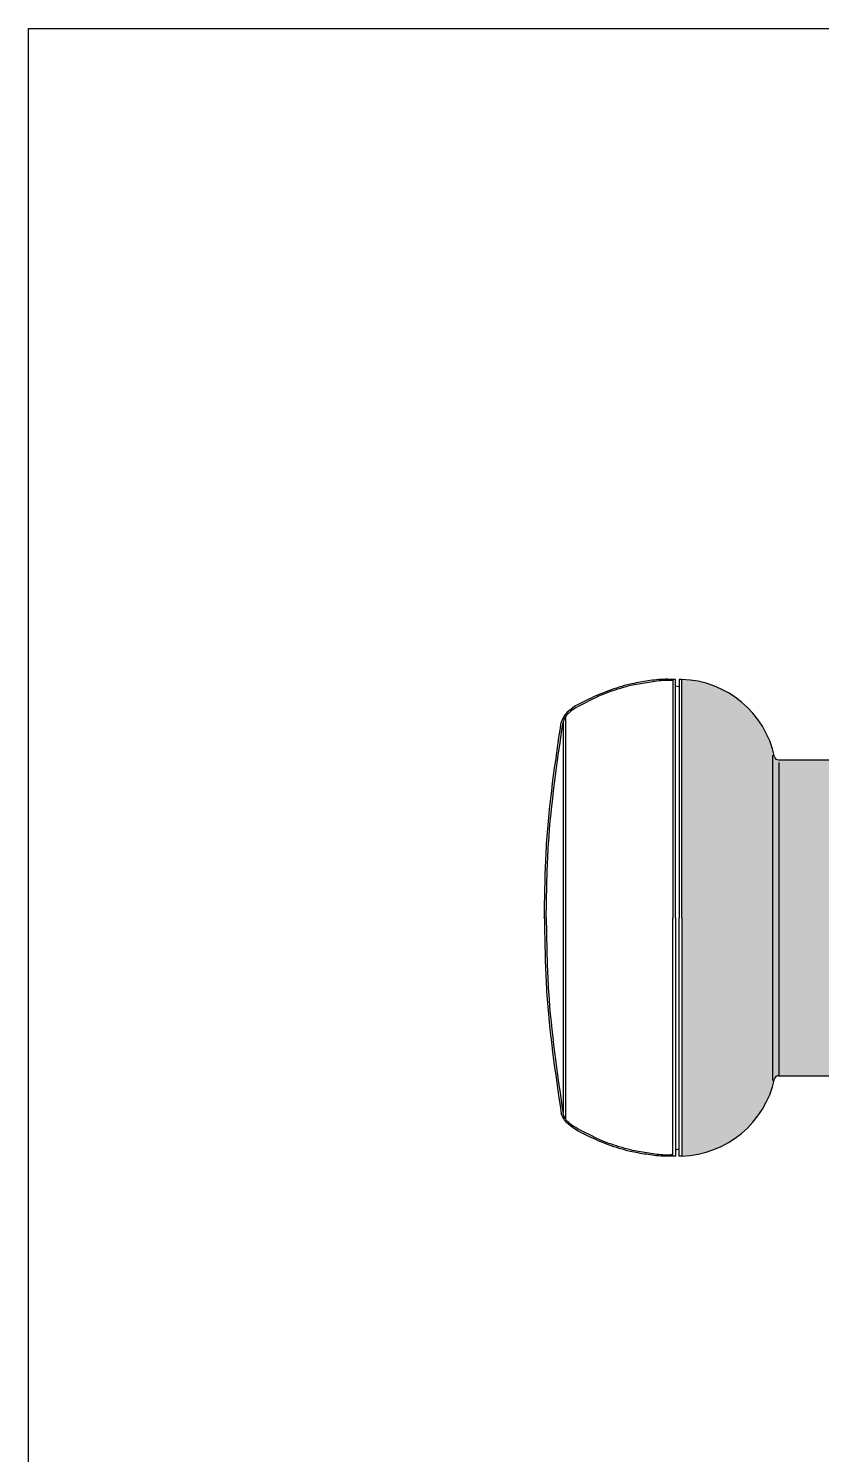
# Model space of a CAD drawing. Header units: millimetres. Extents: x 8076 to 10926, y 4783 to 8520.
# Drawn here: x 8076 to 8439, y 6091 to 6743 of the extents above; entities that cross this region are included whole.
import ezdxf

# ---------------------------------------------------------------- set-up
doc = ezdxf.new("R2010")
doc.units = ezdxf.units.MM
doc.layers.add('ANOTACIONES', color=250, linetype='Continuous')

# ---------------------------------------------------------------- blocks, each defined once
blk = doc.blocks.new('747701')
at = {"linetype": 'Continuous', "true_color": 0xffa200}
h = blk.add_hatch(color=40, dxfattribs=at)
h.dxf.hatch_style = 1
edge = h.paths.add_edge_path(flags=17)
edge.add_spline(control_points=[(22.29795847482672, 111.4097741576305), (20.91423759124005, 111.3940860716521), (19.53085281884152, 111.371563397779), (15.48228544449114, 111.2815135533803), (12.8176566789524, 111.1888294176011), (8.823850627602383, 110.964291295984), (7.493105082818261, 110.875192285596), (4.833087134691709, 110.662576999849), (3.503082760777829, 110.5355835707682), (0.8540780294209753, 110.2656547433747), (-0.4648784410514963, 110.1282902816363), (-2.879016672417492, 109.8709904969851), (-3.973637219176226, 109.7514877577295), (-5.620476504653197, 109.5646850483265), (-6.170240891461731, 109.5011593613435), (-6.996654465476695, 109.4035797495342), (-7.272420148923743, 109.3706713647778), (-7.717323095544232, 109.316974796619), (-7.88523707706463, 109.2971910555618), (-8.05486476093985, 109.2763341873439)], knot_values=[7.241987234717627, 7.241987234717627, 7.241987234717627, 7.241987234717627, 11.38643229339518, 11.38643229339518, 19.36972215599192, 19.36972215599192, 23.36136708729029, 23.36136708729029, 27.35301201858866, 27.35301201858866, 31.34465694988703, 31.34465694988703, 34.65383162392254, 34.65383162392254, 36.30841896094029, 36.30841896094029, 37.13571262944916, 37.13571262944916, 37.64148139563903, 37.64148139563903, 37.64148139563903, 37.64148139563903], degree=3, periodic=0)
edge.add_line((-8.054864760910691, 109.2763341873472), (-7.402769525173298, 89.71348674261264))
edge.add_arc((24.81582937197177, -167.7279219061409), 259.4496425165193, 90.55604486067841, 97.13343596049862, ccw=False)
edge.add_line((22.29795847482671, 91.7095027806127), (22.29795847482671, 111.4097741576305))
edge = h.paths.add_edge_path()
edge.add_spline(control_points=[(-8.05486476093985, 109.2763341873439), (-8.145777140272306, 109.2651558969152), (-8.237181772157957, 109.2536693559999), (-8.329478545117446, 109.2416186908548)], knot_values=[6.970919205750215, 6.970919205750215, 6.970919205750215, 6.970919205750215, 7.241987234717623, 7.241987234717623, 7.241987234717623, 7.241987234717623], degree=3, periodic=0)
edge.add_spline(control_points=[(-8.329478545117446, 109.2416186908548), (-8.346658758518924, 109.239375568022), (-8.363869883244544, 109.2371128991471), (-8.516330826708717, 109.2169210748208), (-8.653348930529473, 109.1970693428717), (-8.79145377554189, 109.1727352810227)], knot_values=[6.524826181526256, 6.524826181526256, 6.524826181526256, 6.524826181526256, 6.575283054877857, 6.575283054877857, 6.970919205750216, 6.970919205750216, 6.970919205750216, 6.970919205750216], degree=3, periodic=0)
edge.add_spline(control_points=[(-8.79145377554189, 109.1727352810227), (-8.886706061722958, 109.1559518363652), (-8.982475310492688, 109.1370361481836), (-9.093119315807439, 109.1118311418843), (-9.107728581147546, 109.1084292335008), (-9.12235103770977, 109.1049483400502)], knot_values=[6.210496283883717, 6.210496283883717, 6.210496283883717, 6.210496283883717, 6.483370474959942, 6.483370474959942, 6.524826181526256, 6.524826181526256, 6.524826181526256, 6.524826181526256], degree=3, periodic=0)
edge.add_spline(control_points=[(-9.12235103770977, 109.1049483400502), (-9.237473234896315, 109.0775433619267), (-9.353413072767006, 109.0452425975263), (-9.468374211196137, 109.0074293967123)], knot_values=[5.884116649550291, 5.884116649550291, 5.884116649550291, 5.884116649550291, 6.210496283883716, 6.210496283883716, 6.210496283883716, 6.210496283883716], degree=3, periodic=0)
edge.add_spline(control_points=[(-9.468374211196137, 109.0074293967123), (-9.46837486436878, 109.0074291818697), (-9.468375517541393, 109.007428967027), (-9.468376170713974, 109.007428752184)], knot_values=[5.88411479516496, 5.88411479516496, 5.88411479516496, 5.88411479516496, 5.884116649550291, 5.884116649550291, 5.884116649550291, 5.884116649550291], degree=3, periodic=0)
edge.add_spline(control_points=[(-9.468376170713974, 109.007428752184), (-9.548472816938474, 108.9810831895022), (-9.628094368113006, 108.952061722967), (-9.706633279133948, 108.9201557936503)], knot_values=[5.656716937138535, 5.656716937138535, 5.656716937138535, 5.656716937138535, 5.884114795164959, 5.884114795164959, 5.884114795164959, 5.884114795164959], degree=3, periodic=0)
edge.add_spline(control_points=[(-9.706633279133948, 108.9201557936503), (-9.731941175277957, 108.9098746230174), (-9.757136655851934, 108.8992939451783), (-9.94796629848377, 108.816398232014), (-10.10783832112002, 108.7327480513274), (-10.26134263636608, 108.6397315754955)], knot_values=[5.098793152769496, 5.098793152769496, 5.098793152769496, 5.098793152769496, 5.172068441406588, 5.172068441406588, 5.656716937138535, 5.656716937138535, 5.656716937138535, 5.656716937138535], degree=3, periodic=0)
edge.add_spline(control_points=[(-10.26134263636608, 108.6397315754955), (-10.33293535289665, 108.5963497189253), (-10.4031429742903, 108.5509305184475), (-10.47191753330476, 108.5037048029832)], knot_values=[4.872758449339228, 4.872758449339228, 4.872758449339228, 4.872758449339228, 5.098793152769498, 5.098793152769498, 5.098793152769498, 5.098793152769498], degree=3, periodic=0)
edge.add_spline(control_points=[(-10.47191753330476, 108.5037048029832), (-10.54134621582446, 108.4560299177826), (-10.6093144462539, 108.4065139901916), (-10.70553262307636, 108.3325034492225), (-10.73497716225608, 108.3093044788912), (-10.76410907682256, 108.2858075793742)], knot_values=[4.542394018582452, 4.542394018582452, 4.542394018582452, 4.542394018582452, 4.770578566586527, 4.770578566586527, 4.872758449339227, 4.872758449339227, 4.872758449339227, 4.872758449339227], degree=3, periodic=0)
edge.add_spline(control_points=[(-10.76410907682256, 108.2858075793742), (-10.86163883863981, 108.2071430958536), (-10.95566463804004, 108.1251393593586), (-11.04628342318666, 108.0401713080915)], knot_values=[4.200309408776225, 4.200309408776225, 4.200309408776225, 4.200309408776225, 4.542394018582452, 4.542394018582452, 4.542394018582452, 4.542394018582452], degree=3, periodic=0)
edge.add_spline(control_points=[(-11.04628342318666, 108.0401713080915), (-11.13385327075969, 107.9580620711821), (-11.21824151035668, 107.8731846370125), (-11.29953563001226, 107.7858773575977)], knot_values=[3.869734494432131, 3.869734494432131, 3.869734494432131, 3.869734494432131, 4.200309408776225, 4.200309408776225, 4.200309408776225, 4.200309408776225], degree=3, periodic=0)
edge.add_spline(control_points=[(-11.29953563001226, 107.7858773575977), (-11.40929498930576, 107.667999322989), (-11.51341405116614, 107.5456919029139), (-11.61317031865544, 107.4184328304636), (-11.61423187683144, 107.4170773834051), (-11.61529281629832, 107.4157215097168)], knot_values=[3.4186048478958, 3.4186048478958, 3.4186048478958, 3.4186048478958, 3.864930989941936, 3.864930989941936, 3.869734494432131, 3.869734494432131, 3.869734494432131, 3.869734494432131], degree=3, periodic=0)
edge.add_spline(control_points=[(-11.61529281629832, 107.4157215097168), (-11.68968090375233, 107.3206540212779), (-11.76102732118503, 107.2234891543337), (-11.82948187540113, 107.1245027943151)], knot_values=[3.081805696522451, 3.081805696522451, 3.081805696522451, 3.081805696522451, 3.4186048478958, 3.4186048478958, 3.4186048478958, 3.4186048478958], degree=3, periodic=0)
edge.add_spline(control_points=[(-11.82948187540113, 107.1245027943151), (-11.91494160175569, 107.0009266884314), (-11.99589423998544, 106.8745117104468), (-12.0726312702472, 106.7457946525903)], knot_values=[2.661340416419136, 2.661340416419136, 2.661340416419136, 2.661340416419136, 3.081805696522451, 3.081805696522451, 3.081805696522451, 3.081805696522451], degree=3, periodic=0)
edge.add_spline(control_points=[(-12.0726312702472, 106.7457946525903), (-12.0909480232254, 106.715070521818), (-12.10902459046444, 106.6842152292395), (-12.17402734458796, 106.5713401543555), (-12.21986885042655, 106.4883173896415), (-12.26403605126925, 106.4040648752974)], knot_values=[2.295659635169941, 2.295659635169941, 2.295659635169941, 2.295659635169941, 2.396022636517375, 2.396022636517375, 2.661340416419135, 2.661340416419135, 2.661340416419135, 2.661340416419135], degree=3, periodic=0)
edge.add_spline(control_points=[(-12.26403605126925, 106.4040648752974), (-12.32218419534215, 106.2931425789075), (-12.37743027841752, 106.1800887661886), (-12.42896785081744, 106.0646686106122)], knot_values=[1.946356618531548, 1.946356618531548, 1.946356618531548, 1.946356618531548, 2.295659635169942, 2.295659635169942, 2.295659635169942, 2.295659635169942], degree=3, periodic=0)
edge.add_spline(control_points=[(-12.42896785081744, 106.0646686106122), (-12.46553075598354, 105.9827847343238), (-12.50022713959408, 105.8997098597242), (-12.54262899235962, 105.789802819314), (-12.55228408951916, 105.764135981869), (-12.56172309944584, 105.7383602400345)], knot_values=[1.623461906240871, 1.623461906240871, 1.623461906240871, 1.623461906240871, 1.87127204701501, 1.87127204701501, 1.946356618531548, 1.946356618531548, 1.946356618531548, 1.946356618531548], degree=3, periodic=0)
edge.add_spline(control_points=[(-12.56172309944584, 105.7383602400345), (-12.5951108438089, 105.6471860717879), (-12.62579493871845, 105.5546493089594), (-12.65327807792166, 105.4607771455716)], knot_values=[1.357872135822327, 1.357872135822327, 1.357872135822327, 1.357872135822327, 1.623461906240871, 1.623461906240871, 1.623461906240871, 1.623461906240871], degree=3, periodic=0)
edge.add_spline(control_points=[(-12.65327807792166, 105.4607771455716), (-12.67756720446334, 105.3778145393565), (-12.69935615383968, 105.2938088890348), (-12.72293416038769, 105.1879875644776), (-12.72736838891973, 105.1671602739518), (-12.73161293511814, 105.1463085415142)], knot_values=[1.065754139086438, 1.065754139086438, 1.065754139086438, 1.065754139086438, 1.300477818000097, 1.300477818000097, 1.357872135822327, 1.357872135822327, 1.357872135822327, 1.357872135822327], degree=3, periodic=0)
edge.add_spline(control_points=[(-12.73161293511814, 105.1463085415142), (-12.75416982513656, 105.0354956976196), (-12.77136970094529, 104.9239925645115), (-12.78450526935951, 104.8135171166205)], knot_values=[0.7607421886258994, 0.7607421886258994, 0.7607421886258994, 0.7607421886258994, 1.065754139086437, 1.065754139086437, 1.065754139086437, 1.065754139086437], degree=3, periodic=0)
edge.add_spline(control_points=[(-12.78450526935951, 104.8135171166205), (-12.79367791893364, 104.7363714204395), (-12.80086868369074, 104.6597268560702), (-12.81054684122227, 104.5302778059246), (-12.81387234366926, 104.4767471361075), (-12.81668866574126, 104.4236045942256)], knot_values=[0.395838121016814, 0.395838121016814, 0.395838121016814, 0.395838121016814, 0.6088298735827877, 0.6088298735827877, 0.7607421886258994, 0.7607421886258994, 0.7607421886258994, 0.7607421886258994], degree=3, periodic=0)
edge.add_spline(control_points=[(-12.81668866574126, 104.4236045942256), (-12.82402715990375, 104.2851310022812), (-12.8279084825583, 104.1492926745862), (-12.83177206084986, 104.016588203907)], knot_values=[0, 0, 0, 0, 0.3958381210168141, 0.3958381210168141, 0.3958381210168141, 0.3958381210168141], degree=3, periodic=0)
edge.add_spline(control_points=[(-12.83177206084986, 104.016588203907), (-12.8384957479584, 103.7856459862467), (-12.84041741301712, 103.3662294266128), (-13.07145748717346, 103.3662294266128)], knot_values=[0, 0, 0, 0, 0.6931202224690433, 0.6931202224690433, 0.6931202224690433, 0.6931202224690433], degree=3, periodic=0)
edge.add_line((-13.07145748717346, 103.3662294266128), (-43.02668471144034, 103.3662294266128))
edge.add_arc((-43.02668471143946, 103.8662294266128), 0.4999999999999982, 192.1588679799958, 269.99999999989905, ccw=False)
edge.add_arc((-55.78956961683321, 101.1163851869289), 12.5557602019511, 12.15886798001655, 88.16270613430257)
edge.add_line((-55.38701522117344, 113.6656905146128), (-55.38701522117344, 83.16655081861272))
edge.add_line((-55.38701522117344, 83.16655081861272), (-55.38701522117344, 52.66741112261268))
edge.add_arc((-55.78956961683409, 65.21671645029649), 12.5557602019511, 271.8372938657015, 347.8411320199844)
edge.add_arc((-43.02668471144034, 62.46687221061263), 0.5000000000000026, 90, 167.8411320199826, ccw=False)
edge.add_line((-43.02668471144034, 62.96687221061263), (-13.08194114517323, 62.96687221061266))
edge.add_arc((-13.08194114517323, 62.71687221061266), 0.25, 0, 90, ccw=False)
edge.add_line((-12.83194114517323, 62.71687221061266), (-12.83194114517346, 18.09641157156534))
edge.add_arc((-11.03552543792102, 17.89681289109006), 1.807470339040378, 173.6599048115054, 263.6601078271161)
edge.add_line((-11.23511775317173, 16.10039647661273), (55.59152213282675, 16.10039647661269))
edge.add_line((55.59152213282675, 16.10039647661269), (55.59152213282675, 16.3399241346127))
edge.add_line((55.59152213282675, 16.3399241346127), (-11.23511775317242, 16.33992413461274))
edge.add_arc((-10.85705256742563, 17.88051863153406), 1.586305357936487, 186.6355978174924, 256.2119651503275, ccw=False)
edge.add_line((-12.43273152517327, 17.69721421061271), (-11.95368752517356, 17.69721421061271))
edge.add_line((-11.95368752517356, 17.69721421061271), (-11.87384182917343, 17.61737417261273))
edge.add_line((-11.87384182917343, 17.61737417261273), (-11.71416552517327, 17.61737417261273))
edge.add_line((-11.71416552517327, 17.61737417261273), (-11.63432548717332, 17.53752847661272))
edge.add_line((-11.63432548717332, 17.53752847661272), (-10.75607752517339, 17.53752847661274))
edge.add_line((-10.75607752517339, 17.53752847661274), (-10.67623748717324, 17.45768843861272))
edge.add_line((-10.67623748717324, 17.45768843861272), (-8.839907183173375, 17.45768843861271))
edge.add_line((-8.839907183173375, 17.45768843861271), (-8.680221449173379, 17.37784651461274))
edge.add_line((-8.680221449173379, 17.37784651461274), (-7.801973487173198, 17.37784651461274))
edge.add_line((-7.801973487173198, 17.37784651461274), (-7.402769525161215, 89.71348674225023))
edge.add_line((-7.402769525161215, 89.71348674225023), (-8.054864760910702, 109.2763341873476))
edge = h.paths.add_edge_path()
edge.add_spline(control_points=[(56.38992439882667, 109.3306468956756), (56.29175171671123, 109.3500409222981), (56.19359386985288, 109.3688293407492), (55.32591594417238, 109.5303734608665), (54.5550857010179, 109.6398878439725), (52.29595627829997, 109.9013281646963), (50.81020790132163, 109.9990648374519), (48.13518643351142, 110.2055120463827), (46.93988946022102, 110.3025560844566), (44.4785134419418, 110.5068628274878), (43.21242578736121, 110.6143905487988), (40.67934426298677, 110.8281455314305), (39.41289838987097, 110.9370545733793), (36.87230249503602, 111.1307245191036), (35.59882157589129, 111.2090074130344), (32.74550369376664, 111.3401554873486), (31.16454327484519, 111.3847818734558), (27.676632592906, 111.4389937826324), (25.76963270292424, 111.4394657546324), (23.34167684761384, 111.420634850482), (22.8197937598464, 111.4156905219168), (22.29795847482672, 111.4097741576305)], knot_values=[37.64148139563903, 37.64148139563903, 37.64148139563903, 37.64148139563903, 37.93546326224994, 37.93546326224994, 40.24173540094654, 40.24173540094654, 44.69675848509678, 44.69675848509678, 48.29677886815042, 48.29677886815042, 52.10954257120196, 52.10954257120196, 55.92230627425349, 55.92230627425349, 59.73506997730503, 59.73506997730503, 64.46740377273697, 64.46740377273697, 70.17482131675965, 70.17482131675965, 71.73779380210476, 71.73779380210476, 71.73779380210476, 71.73779380210476], degree=3, periodic=0)
edge.add_line((22.29795847482671, 111.4097741576305), (22.29795847482671, 91.70950278061264))
edge.add_arc((24.81582937197178, -167.727921906141), 259.4496425165193, 83.00998155469739, 90.55604486067841, ccw=False)
edge.add_line((56.38992439882179, 89.7933267806132), (56.38992439882666, 109.3306468956756))
edge = h.paths.add_edge_path()
edge.add_spline(control_points=[(52.39789043682674, 17.37784651461274), (53.12672060027288, 23.88009785688922), (54.71561649607955, 38.05541741610809), (55.93134312767849, 57.88218046182387), (56.4175118272381, 75.52445737861295), (56.49514487135696, 85.45659339414458), (56.38992439882657, 89.79332678061259)], knot_values=[0, 0, 0, 0, 19.62692706172081, 42.78794350142228, 59.56132079720447, 72.57534977820467, 72.57534977820467, 72.57534977820467, 72.57534977820467], degree=3, periodic=0)
edge.add_arc((24.81582937197103, -167.727921906141), 259.4496425165193, 83.0099815546962, 90.55604486067824)
edge.add_arc((24.81582937197178, -167.727921906141), 259.4496425165193, 90.5560448606784, 97.13343596049549)
edge.add_line((-7.402769525159208, 89.71348674261435), (-7.801973487173198, 17.37784651461276))
edge.add_line((-7.801973487173198, 17.37784651461276), (52.39789043682674, 17.37784651461274))
edge = h.paths.add_edge_path()
edge.add_spline(control_points=[(64.74975268901765, 55.94406186569478), (64.76575314588958, 56.26339815939086), (64.78140886763629, 56.58274673720886), (64.97332355590049, 60.58541170339099), (65.10713210864981, 64.27022714894365), (65.29685141505513, 70.82900103584008), (65.36698871086253, 73.70259560425377), (65.46445498754576, 79.45257780886969), (65.48931204870439, 82.32861638936505), (65.46422552593778, 86.67482297646578), (65.44466938035785, 88.14484179895157), (65.41241205839, 89.61429485072401)], knot_values=[38.67428484795831, 38.67428484795831, 38.67428484795831, 38.67428484795831, 39.63267095754308, 39.63267095754308, 50.68613412014133, 50.68613412014133, 59.30468373543507, 59.30468373543507, 67.92323335072881, 67.92323335072881, 72.32562954888849, 72.32562954888849, 72.32562954888849, 72.32562954888849], degree=3, periodic=0)
edge.add_arc((57.90689643682492, -61.19541876610603), 150.9963658037366, 87.15084765552756, 90.57562681790628)
edge.add_spline(control_points=[(56.38992439882657, 89.79332678061259), (56.49514487135696, 85.45659339414458), (56.41751182723807, 75.52445737861295), (55.93134312767852, 57.88218046182386), (54.71561649607955, 38.0554174161081), (53.12672060027288, 23.88009785688922), (52.39789043682674, 17.37784651461274)], knot_values=[0, 0, 0, 0, 13.01402898100019, 29.78740627678239, 52.94842271648386, 72.57534977820467, 72.57534977820467, 72.57534977820467, 72.57534977820467], degree=3, periodic=0)
edge.add_line((52.39789043682674, 17.37784651461274), (-7.8019734871732, 17.37784651461276))
edge.add_line((-7.801973487173198, 17.37784651461276), (-8.68022144917338, 17.37784651461277))
edge.add_line((-8.68022144917338, 17.37784651461277), (-8.839907183173379, 17.45768843861271))
edge.add_line((-8.839907183173379, 17.45768843861271), (-10.67623748717323, 17.45768843861271))
edge.add_line((-10.67623748717323, 17.45768843861271), (-10.75607752517339, 17.53752847661275))
edge.add_line((-10.75607752517339, 17.53752847661275), (-11.63432548717331, 17.53752847661271))
edge.add_line((-11.63432548717331, 17.53752847661271), (-11.71416552517325, 17.61737417261271))
edge.add_line((-11.71416552517325, 17.61737417261271), (-11.87384182917344, 17.61737417261274))
edge.add_line((-11.87384182917344, 17.61737417261274), (-11.95368752517356, 17.69721421061271))
edge.add_line((-11.95368752517356, 17.69721421061271), (-12.43273152517327, 17.69721421061271))
edge.add_arc((-10.85705256742563, 17.88051863153406), 1.586305357936485, 186.6355978174924, 256.2119651503276)
edge.add_line((-11.23511775317242, 16.33992413461274), (55.59152213282676, 16.33992413461269))
edge.add_line((55.59152213282675, 16.33992413461269), (55.59152213282676, 16.10039647661267))
edge.add_line((55.59152213282676, 16.10039647661267), (59.42387036082629, 16.10039647661267))
edge.add_arc((59.38149237961501, 18.023939539796), 1.924009825653786, 271.2620911827418, 342.8839652534274)
edge.add_spline(control_points=[(61.22028913285237, 17.45768843869661), (61.66358299912588, 21.07249655191342), (62.10996500191698, 24.7371365279072), (63.15758543448703, 34.21388961436894), (63.70038052706957, 40.03214025147444), (64.37442451019236, 49.21802245716311), (64.58121326279888, 52.5803606825856), (64.74975268901765, 55.94406186569478)], knot_values=[0, 0, 0, 0, 11.07061642243587, 11.07061642243587, 28.57920779494484, 28.57920779494484, 38.67428484795831, 38.67428484795831, 38.67428484795831, 38.67428484795831], degree=3, periodic=0)
at = {"linetype": 'Continuous'}
for p, q in [((-56.18542314517344, 113.6656905146128), (-56.50477952517326, 113.6656905146128)), ((-56.50477952517326, 113.6656905146128), (-56.50477952517326, 83.16655647661274)), ((-56.18542314517344, 83.16655081861272), (-56.18542314517344, 113.6656905146128)), ((-55.38701522117344, 113.6656905146128), (-55.70637160117326, 113.6656905146128)), ((-55.70637160117326, 113.6656905146128), (-55.70637160117326, 83.16655647661274)), ((-55.38701522117344, 83.16655081861272), (-55.38701522117344, 113.6656905146128)), ((-56.18542314517344, 112.8353543458228), (-55.70637160117326, 112.7395390578417)), ((-70.55675446117334, 108.1566901726127), (-70.55675446117334, 58.17641146461146)), ((-70.23739808117352, 108.919602659983), (-70.23739808117352, 57.41349897724233)), ((-43.72600511430312, 62.36488661064287), (-43.72600511430312, 103.9682150265824)), ((-43.02668471144034, 103.3662294266128), (-13.07145748717346, 103.3662294266128)), ((-42.93187122117342, 62.96687221061266), (-42.93187122117354, 103.0468711606127)), ((-56.50477952517326, 52.66741112261268), (-56.50477952517326, 83.1665451606127)), ((-56.18542314517344, 83.16655081861272), (-56.18542314517344, 52.66741112261268)), ((-55.70637160117326, 52.66741112261268), (-55.70637160117326, 83.1665451606127)), ((-55.38701522117344, 83.16655081861272), (-55.38701522117344, 52.66741112261268)), ((-43.02668471144034, 62.96687221061266), (-13.08194114517323, 62.96687221061266)), ((-56.18542314517344, 53.49774729140263), (-55.70637160117326, 53.59356257938371)), ((-56.18542314517344, 52.66741112261268), (-56.50477952517326, 52.66741112261268)), ((-55.38701522117344, 52.66741112261268), (-55.70637160117326, 52.66741112261268))]:
    blk.add_line(p, q, dxfattribs=at)
for centre, radius, start, end in [((-55.78956961683321, 101.1163851869289), 12.5557602019511, 12.15886798001532, 88.1627061343048), ((-43.02668471144034, 103.8662294266128), 0.5, 192.1588679800153, 270), ((-55.78956961683321, 65.21671645029652), 12.5557602019511, 271.8372938657017, 347.8411320199839), ((-43.02668471144034, 62.46687221061264), 0.5, 90, 167.8411320199839)]:
    blk.add_arc(centre, radius, start, end, dxfattribs=at)
for points, end_tangent in [([(-56.50477952517326, 113.6656905146128), (-57.78222579117323, 113.6656905146128), (-59.94225329788753, 113.4294069954467), (-61.98983257785187, 113.046905178092), (-63.38677781622175, 112.6672800149736), (-66.0535330181134, 111.6847441596606), (-67.24495481329052, 111.1382440564521), (-69.8730375392521, 109.5843226571028), (-70.3954000326454, 109.0075835124895), (-70.79626514517349, 108.1566901726127)], (-0.2401933651666504, -0.9707250626876386)), ([(-56.50477952517326, 113.5060104386127), (-57.78222579117323, 113.5060104386127), (-59.85808752517335, 113.2265646476127), (-61.93394548717333, 112.8672901346126), (-63.37108314517332, 112.4680767426128), (-66.00581948717331, 111.5099981726127), (-67.28326952517341, 110.8712722106127), (-69.83817148717344, 109.3542945146126), (-70.31720982917341, 108.7954161346126), (-70.55675446117334, 108.1566901726127)], (-0.2401933651666504, -0.9707250626876386)), ([(-72.95195182917337, 83.16655081861272), (-72.95040372956066, 83.26182424961921), (-72.91602166509404, 85.15905538225029), (-72.65276867861633, 92.58747130466695), (-70.79626514517349, 108.1566901726127)], (0.1713162284068691, 0.9852160929889674)), ([(-72.71244114517322, 83.16655081861272), (-72.71089304556051, 83.26182424961921), (-72.67651098109388, 85.15905538225029), (-72.41325799461617, 92.58747130466695), (-70.55675446117334, 108.1566901726127)], (0.1713162284068691, 0.9852160929889674)), ([(-72.95195182917337, 83.16655081861272), (-72.95040372956066, 83.07127738760623), (-72.91602166509404, 81.17404625497515), (-72.65276867861633, 73.74563033255849), (-70.79626514517349, 58.17641146461277)], (0.1713162284068691, -0.9852160929889674)), ([(-72.71244114517322, 83.16655081861272), (-72.71089304556051, 83.07127738760623), (-72.67651098109388, 81.17404625497515), (-72.41325799461617, 73.74563033255849), (-70.55675446117334, 58.17641146461277)], (0.1713162284068691, -0.9852160929889674)), ([(-56.50477952517338, 52.66741112261268), (-57.78222579117335, 52.66741112261268), (-59.94225329788765, 52.9036946417787), (-61.98983257785198, 53.28619645913345), (-63.38677781622187, 53.66582162225181), (-66.05353301811351, 54.64835747756483), (-67.24495481329063, 55.1948575807733), (-69.87303753925221, 56.74877898012259), (-70.39540003264551, 57.32551812473598), (-70.7962651451736, 58.17641146461277)], (-0.2401933651666504, 0.9707250626876386)), ([(-56.50477952517338, 52.82709119861271), (-57.78222579117335, 52.82709119861271), (-59.85808752517346, 53.10653698961271), (-61.93394548717345, 53.46581150261282), (-63.37108314517343, 53.86502489461263), (-66.00581948717343, 54.82310346461274), (-67.28326952517352, 55.46182942661271), (-69.83817148717355, 56.97880712261279), (-70.31720982917352, 57.5376855026128), (-70.55675446117345, 58.17641146461277)], (-0.2401933651666504, 0.9707250626876386))]:
    blk.add_spline(points, degree=3, dxfattribs=dict(at, end_tangent=end_tangent))
blk = doc.blocks.new('747701_QUATTRO_10_Sin_[CAD07180375]')
at = {"linetype": 'Continuous'}
blk.add_blockref('747701', (71.30750123544203, -0.1624001999152824), dxfattribs=at)

msp = doc.modelspace()

# ---------------------------------------------------------------- linework, layer by layer
at = {"layer": 'ANOTACIONES'}
msp.add_lwpolyline([(8076.367821668537, 6742.581940845368), (9714.1085163159, 6742.581940845368), (9714.1085163159, 5915.78717685146), (8076.367821668537, 5915.78717685146)], close=True, dxfattribs=at)

# ---------------------------------------------------------------- block references
at = {"xscale": 3.573873079973572, "yscale": 3.573873079973572, "zscale": 3.573873079973572}
msp.add_blockref('747701_QUATTRO_10_Sin_[CAD07180375]', (8317.928556788855, 6039.346877645114), dxfattribs=at)

doc.saveas('drawing.dxf')
